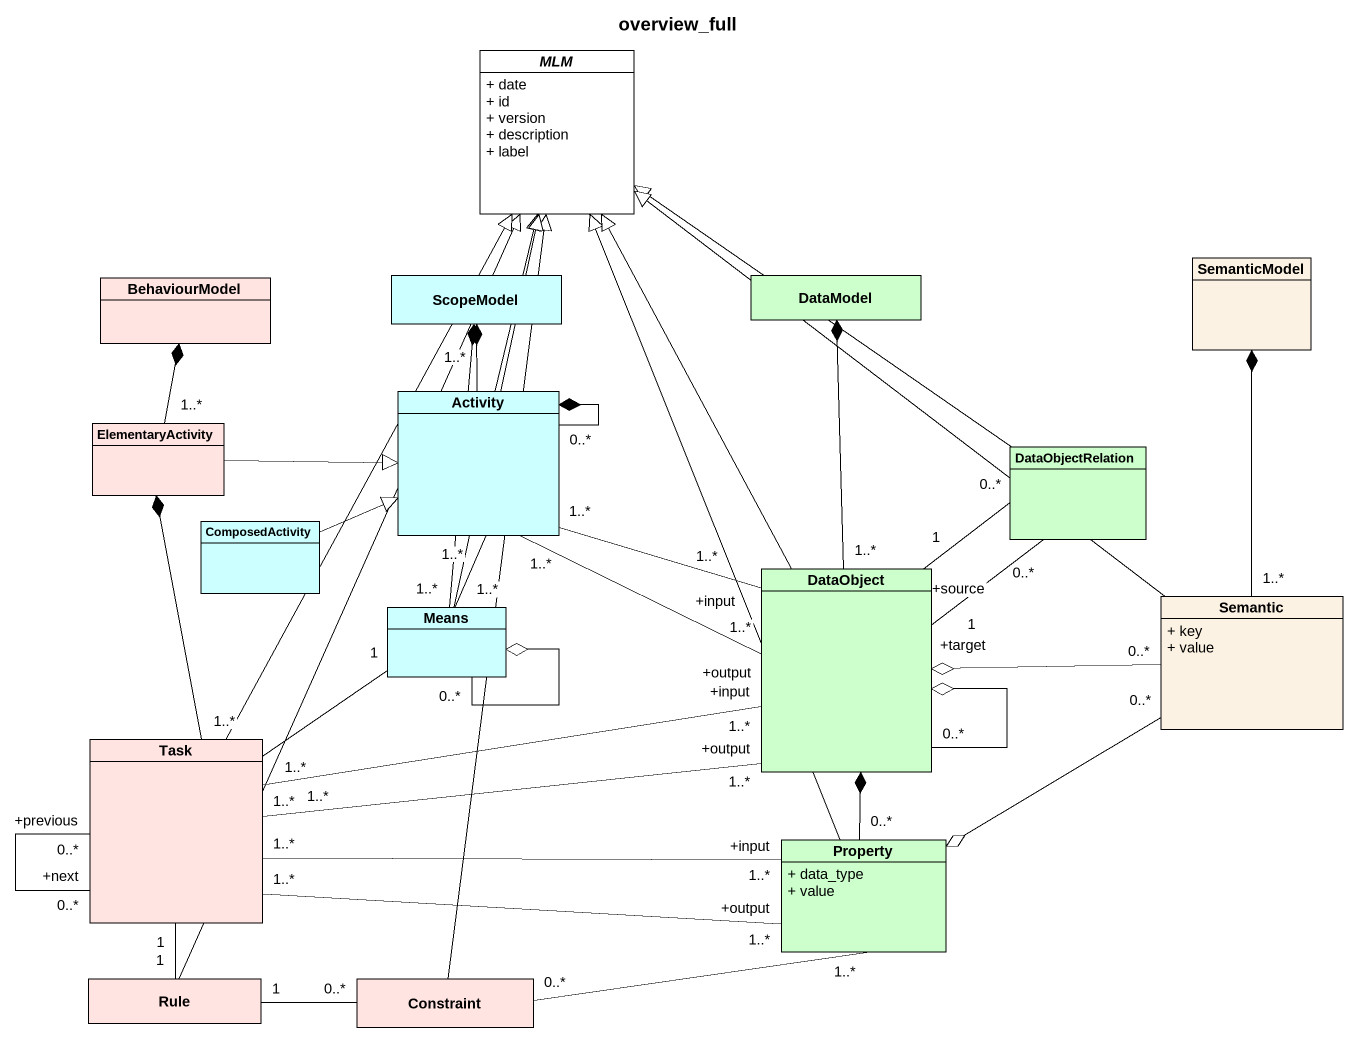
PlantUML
@startuml
title overview_full
hide circle
hide empty members
skinparam classAttributeIconSize 0
abstract class MLM #FFFFFF {
  + date
  + id
  + version
  + description
  + label
}
class SemanticModel
class BehaviourModel #FFE4E1
class ScopeModel #CCFFFF
class DataModel #CCFFCC
class ElementaryActivity #FFE4E1
class Activity #CCFFFF
class DataObjectRelation #CCFFCC
class ComposedActivity #CCFFFF
class Means #CCFFFF
class DataObject #CCFFCC
class Semantic #FCF2E3 {
  + key
  + value
}
class Task #FFE4E1
class Property #CCFFCC {
  + data_type
  + value
}
class Rule #FFE4E1
class Constraint #FFE4E1
ElementaryActivity "1..*" -up-* BehaviourModel
ElementaryActivity -right-|> Activity
Activity -up-|> MLM
Activity "1..*" -up-* ScopeModel
Activity "0..*" --* Activity
Activity "1..*" -- "1..*" Means
Activity "1..*" -right- "+input\n1..*" DataObject
Activity "1..*" -right- "+output\n1..*" DataObject
DataObjectRelation -up-|> MLM
ComposedActivity -right-|> Activity
Means -up-|> MLM
Means "1..*" -up-* ScopeModel
Means "0..*" --o Means
Means "1" -- "1..*" Task
DataObject -up-|> MLM
DataObject "1..*" -up-* DataModel
DataObject "+source\n1" -up- "0..*" DataObjectRelation
DataObject "+target\n1" -up- "0..*" DataObjectRelation
DataObject "0..*" --o DataObject
Semantic -up-|> MLM
Semantic "1..*" -up-* SemanticModel
Semantic "0..*" -left-o DataObject
Semantic "0..*" -left-o Property
Task -up-|> MLM
Task "1..*" -up-* ElementaryActivity
Task "1..*" -right- "+input\n1..*" DataObject
Task "1..*" -right- "+output\n1..*" DataObject
Task "+previous\n0..*" -- "+next\n0..*" Task
Task "1..*" -right- "+input\n1..*" Property
Task "1..*" -right- "+output\n1..*" Property
Task "1" -- "1" Rule
Property -up-|> MLM
Property "0..*" -up-* DataObject
Rule -up-|> MLM
Rule "1" -right- "0..*" Constraint
Constraint -up-|> MLM
Constraint "0..*" -right- "1..*" Property
@enduml
